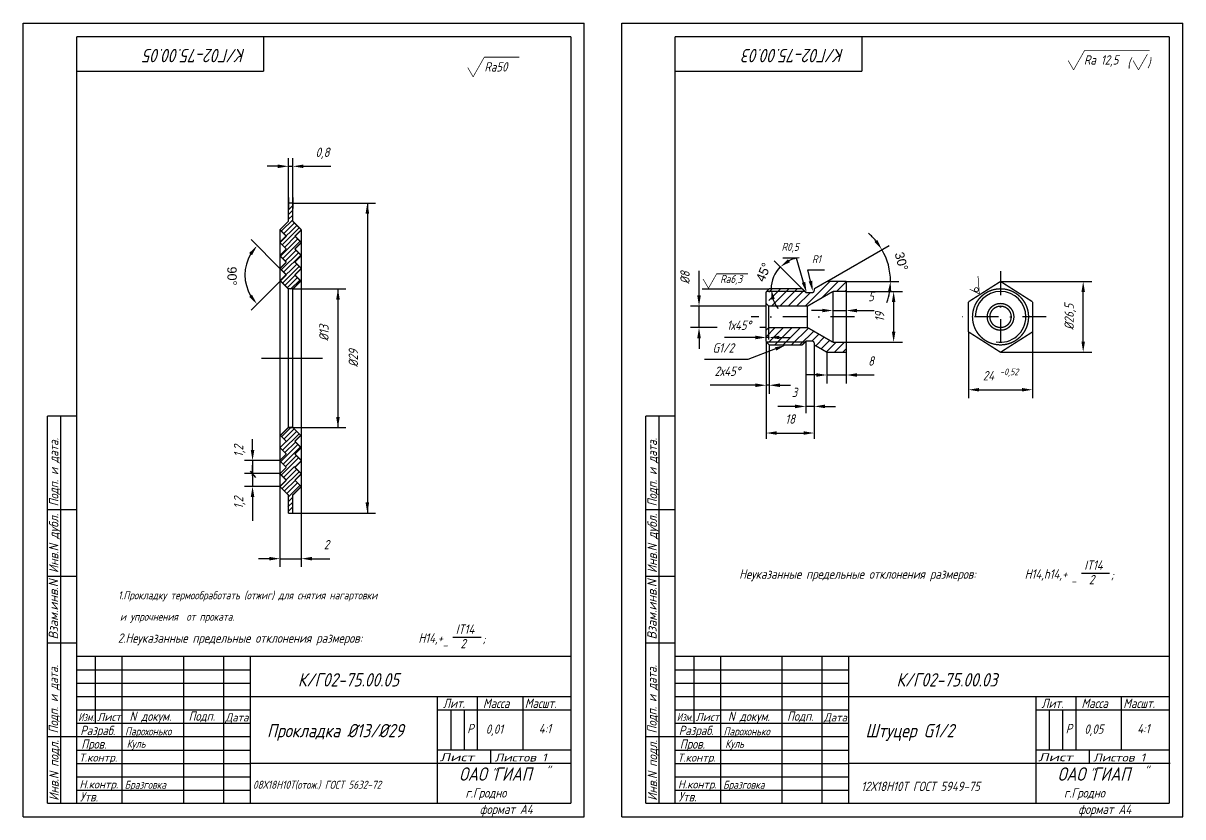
# Model space of a CAD drawing. Extents: x 10 to 1729, y 103 to 523.
# Drawn here: x 1294.6 to 1728.6, y 104.3 to 401.3 of the extents above; entities that cross this region are included whole.
import ezdxf
from ezdxf.enums import TextEntityAlignment as Align

# ---------------------------------------------------------------- set-up
doc = ezdxf.new("R2010")
doc.units = 0
doc.header["$LTSCALE"] = 0.7
doc.header["$MEASUREMENT"] = 0
doc.linetypes.add('DASHDOT', pattern=[25.4, 12.7, -6.35, 0, -6.35])
doc.layers.get('0').update_dxf_attribs({"linetype": 'CONTINUOUS'})
doc.layers.get('DEFPOINTS').update_dxf_attribs({"linetype": 'CONTINUOUS'})
doc.styles.add('ROMANC', font='romanc', dxfattribs={"width": 0.8, "oblique": 15, "height": 3.5})
doc.dimstyles.get("Standard").update_dxf_attribs({"dimtxt": 0.18, "dimasz": 0.18, "dimexe": 0.18, "dimexo": 0.0625, "dimgap": 0.09, "dimtad": 0, "dimtih": 1, "dimtoh": 1, "dimdec": 4, "dimzin": 0, "dimtxsty": 'STANDARD', "dimcen": 0.09, "dimazin": 3, "dimtfac": 1, "dimtdec": 4, "dimtofl": 0, "dimtmove": 0, "dimatfit": 3, "dimtolj": 1, "dimtzin": 0})

# ---------------------------------------------------------------- blocks, each defined once
blk = doc.blocks.new('*D24')
at = {"color": 0}
for p, q in [((1595.42, 304.66), (1618.76, 318.13)), ((1602.65, 304.66), (1622.37, 304.66))]:
    blk.add_line(p, q, dxfattribs=at)
for start, end in [(39.6505, 49.3009), (360, 30), (340.6991, 350.3495)]:
    blk.add_arc((1595.42, 304.66), 23.78, start, end, dxfattribs=at)
for points in [[(1614.27, 320.21), (1613.17, 319.45), (1616.01, 316.54)], [(1618.19, 300.73), (1619.52, 300.61), (1619.19, 304.66)]]:
    blk.add_solid(points, dxfattribs=at)
at = {"layer": 'DEFPOINTS', "color": 0}
for p in [(1618.83, 308.78), (1595.42, 304.66), (1595.42, 304.66), (1602.65, 304.66), (1590.65, 301.91)]:
    blk.add_point(p, dxfattribs=at)
at = {"color": 0, "insert": (1623.28, 312.15), "char_height": 3.5, "attachment_point": 5, "rotation": 285.0613}
blk.add_mtext('\\A1;30%%D', dxfattribs=at)
blk = doc.blocks.new('*D27')
at = {"color": 0}
for p, q in [((1390.69, 309.48), (1379.89, 320.29)), ((1390.69, 304.68), (1379.89, 293.88))]:
    blk.add_line(p, q, dxfattribs=at)
blk.add_arc((1393.09, 307.08), 15.49, 149.8335, 210.1665, dxfattribs=at)
for points in [[(1379.17, 315.28), (1380.22, 314.46), (1382.14, 318.04)], [(1380.22, 299.7), (1379.17, 298.89), (1382.14, 296.13)]]:
    blk.add_solid(points, dxfattribs=at)
at = {"layer": 'DEFPOINTS', "color": 0}
for p in [(1378.13, 311.09), (1390.69, 309.48), (1390.69, 304.68), (1393.09, 307.08), (1393.09, 307.08)]:
    blk.add_point(p, dxfattribs=at)
at = {"color": 0, "insert": (1372.76, 306.66), "char_height": 3.5, "attachment_point": 5, "rotation": 271.1977}
blk.add_mtext('\\A1;90%%D', dxfattribs=at)
blk = doc.blocks.new('*D19')
at = {"color": 0, "linetype": 'BYBLOCK'}
for p, q in [((1597.65, 300.91), (1597.65, 290.59)), ((1602.65, 300.91), (1602.65, 290.59)), ((1593.65, 293.77), (1589.65, 293.77)), ((1597.65, 293.77), (1602.65, 293.77)), ((1606.65, 293.77), (1610.65, 293.77)), ((1610.65, 293.77), (1613.11, 293.77))]:
    blk.add_line(p, q, dxfattribs=at)
for points in [[(1593.65, 294.43), (1593.65, 293.1), (1597.65, 293.77)], [(1606.65, 294.43), (1606.65, 293.1), (1602.65, 293.77)]]:
    blk.add_solid(points, dxfattribs=at)
at = {"layer": 'DEFPOINTS', "color": 0, "linetype": 'BYBLOCK'}
for p in [(1597.65, 300.91), (1602.65, 300.91), (1602.65, 293.77)]:
    blk.add_point(p, dxfattribs=at)
at = {"color": 0, "linetype": 'BYBLOCK', "style": 'ROMANC', "oblique": 15, "width": 0.8}
blk.add_text('5', height=3.5, dxfattribs=at).set_placement((1611.93, 297.27), align=Align.CENTER)
blk = doc.blocks.new('*D20')
at = {"color": 0, "linetype": 'BYBLOCK'}
for p, q in [((1595.42, 278.16), (1595.42, 266.47)), ((1602.65, 278.16), (1602.65, 266.47)), ((1591.42, 269.65), (1587.42, 269.65)), ((1595.42, 269.65), (1602.65, 269.65)), ((1606.65, 269.65), (1610.65, 269.65)), ((1610.65, 269.65), (1613.11, 269.65))]:
    blk.add_line(p, q, dxfattribs=at)
for points in [[(1591.42, 270.31), (1591.42, 268.98), (1595.42, 269.65)], [(1606.65, 270.31), (1606.65, 268.98), (1602.65, 269.65)]]:
    blk.add_solid(points, dxfattribs=at)
at = {"layer": 'DEFPOINTS', "color": 0, "linetype": 'BYBLOCK'}
for p in [(1595.42, 278.16), (1602.65, 278.16), (1602.65, 269.65)]:
    blk.add_point(p, dxfattribs=at)
at = {"color": 0, "linetype": 'BYBLOCK', "style": 'ROMANC', "oblique": 15, "width": 0.8}
blk.add_text('8', height=3.5, dxfattribs=at).set_placement((1611.93, 273.15), align=Align.CENTER)
blk = doc.blocks.new('*X21')
at = {"color": 0}
for p, q in [((1573.86, 300.91), (1574.86, 301.91)), ((1577, 300.91), (1578, 301.91)), ((1580.14, 300.91), (1581.14, 301.91)), ((1583.29, 300.91), (1584.29, 301.91)), ((1586.43, 300.91), (1586.79, 301.27))]:
    blk.add_line(p, q, dxfattribs=at)
blk = doc.blocks.new('*D28')
at = {"color": 0}
blk.add_line((1586.15, 301.91), (1575.69, 312.37), dxfattribs=at)
for start, end in [(95.3621, 115.1811), (135, 180), (199.8189, 219.6379)]:
    blk.add_arc((1586.15, 301.91), 11.62, start, end, dxfattribs=at)
for points in [[(1581.59, 311.88), (1580.82, 312.97), (1577.93, 310.12)], [(1574.56, 297.85), (1575.88, 298.08), (1574.53, 301.91)]]:
    blk.add_solid(points, dxfattribs=at)
at = {"layer": 'DEFPOINTS', "color": 0}
for p in [(1574.93, 304.91), (1573.7, 301.91), (1586.15, 301.91), (1586.15, 301.91), (1587.51, 300.55)]:
    blk.add_point(p, dxfattribs=at)
at = {"color": 0, "insert": (1571.67, 308.12), "char_height": 3.5, "attachment_point": 5, "rotation": 66.7737}
blk.add_mtext('\\A1;45%%D', dxfattribs=at)
blk = doc.blocks.new('*D22')
at = {"color": 0, "linetype": 'BYBLOCK'}
for p, q in [((1660.38, 304.66), (1694.49, 304.66)), ((1691.31, 282.16), (1691.31, 300.66)), ((1660.38, 278.16), (1694.49, 278.16))]:
    blk.add_line(p, q, dxfattribs=at)
for points in [[(1690.65, 300.66), (1691.98, 300.66), (1691.31, 304.66)], [(1690.65, 282.16), (1691.98, 282.16), (1691.31, 278.16)]]:
    blk.add_solid(points, dxfattribs=at)
at = {"layer": 'DEFPOINTS', "color": 0, "linetype": 'BYBLOCK'}
for p in [(1660.38, 304.66), (1691.31, 304.66), (1660.38, 278.16)]:
    blk.add_point(p, dxfattribs=at)
at = {"color": 0, "linetype": 'BYBLOCK', "style": 'ROMANC', "oblique": 15, "width": 0.8}
blk.add_text('%%C26,5', height=3.5, rotation=90, dxfattribs=at).set_placement((1687.81, 291.41), align=Align.CENTER)

msp = doc.modelspace()

# ---------------------------------------------------------------- linework, layer by layer
for p, q in [((1294.60203, 104.30242), (1294.60203, 401.30242)), ((1294.60203, 401.30242), (1504.60203, 401.30242)), ((1504.60203, 104.30242), (1504.60203, 401.30242)), ((1518.59803, 401.30242), (1728.59803, 401.30242)), ((1518.59803, 104.30242), (1518.59803, 401.30242)), ((1728.59803, 104.30242), (1728.59803, 401.30242)), ((1393.891, 336.01), (1393.891, 332.004)), ((1395.491, 336.01), (1395.491, 332.004)), ((1390.691, 324.004), (1393.891, 327.204)), ((1398.691, 324.004), (1396.291, 326.404)), ((1393.091, 321.604), (1390.691, 324.004)), ((1390.691, 319.204), (1393.091, 321.604)), ((1396.291, 321.604), (1398.691, 324.004)), ((1398.691, 319.204), (1396.291, 321.604)), ((1390.691, 319.31363), (1390.691, 319.21)), ((1390.691, 319.31363), (1390.691, 319.21)), ((1398.691, 314.39), (1396.291, 316.79)), ((1584.01, 313.334), (1578.905, 313.334)), ((1586.6594, 304.31678), (1584.01, 313.334)), ((1588.297, 308.947), (1594.524, 308.947)), ((1589.24557, 304.78786), (1588.297, 308.947)), ((1573.758, 301.723), (1548.712, 301.723)), ((1572.652, 282.82059), (1572.652, 299.80155)), ((1587.152, 300.905), (1572.85778, 300.905)), ((1576.18906, 279.39389), (1565.818, 275.468)), ((1587.152, 281.905), (1572.90247, 281.905)), ((1383.751, 275.94), (1406.611, 275.94)), ((1565.818, 275.468), (1549.567, 275.468)), ((1393.885, 249.962), (1395.497, 249.962)), ((1379.603, 233.629), (1381.551, 231.34)), ((1390.691, 232.56637), (1390.691, 232.67)), ((1690.66424, 195.51041), (1701.15551, 195.51041)), ((1455.45724, 171.55641), (1465.94851, 171.55641)), ((1454.60203, 144.30242), (1454.60203, 129.30242)), ((1459.60203, 144.30242), (1459.60203, 129.30242)), ((1678.59803, 144.30242), (1678.59803, 129.30242)), ((1683.59803, 144.30242), (1683.59803, 129.30242)), ((1294.60203, 104.30242), (1504.60203, 104.30242)), ((1294.60203, 104.30242), (1504.60203, 104.30242)), ((1518.59803, 104.30242), (1728.59803, 104.30242)), ((1518.59803, 104.30242), (1728.59803, 104.30242))]:
    msp.add_line(p, q)
at = {"color": 0, "linetype": 'BYBLOCK'}
for p, q in [((1389.891, 347.742), (1385.891, 347.742)), ((1393.891, 327.204), (1393.891, 350.742)), ((1393.891, 347.742), (1395.491, 347.742)), ((1395.491, 327.204), (1395.491, 350.742)), ((1399.491, 347.742), (1403.491, 347.742)), ((1403.491, 347.742), (1409.68288, 347.742)), ((1395.491, 333.961), (1426.403, 333.961)), ((1423.403, 333.961), (1423.403, 217.929)), ((1547.536, 303.405), (1547.536, 308.56919)), ((1395.497, 301.891), (1415.401, 301.891)), ((1412.401, 301.891), (1412.401, 249.962)), ((1547.536, 299.405), (1547.536, 303.405)), ((1572.652, 295.405), (1572.652, 300.66155)), ((1602.652, 300.905), (1623.694, 300.905)), ((1572.652, 295.405), (1544.356, 295.405)), ((1547.536, 287.405), (1547.536, 295.405)), ((1620.373, 296.905), (1620.373, 285.905)), ((1554.271, 287.405), (1544.356, 287.405)), ((1572.652, 287.405), (1570.308, 287.405)), ((1573.652, 282.962), (1573.652, 289.175)), ((1547.536, 283.405), (1547.536, 279.405)), ((1564.652, 283.695), (1557.073, 283.695)), ((1568.652, 283.695), (1564.652, 283.695)), ((1573.652, 283.695), (1572.652, 283.695)), ((1572.652, 282.19359), (1572.652, 245.803)), ((1577.652, 283.695), (1581.652, 283.695)), ((1587.50555, 282.25855), (1587.50555, 255.395)), ((1648.381, 285.78695), (1648.381, 260.944)), ((1672.381, 285.78695), (1672.381, 260.944)), ((1573.808, 280.905), (1573.808, 262.634)), ((1590.652, 280.905), (1590.652, 245.803)), ((1590.652, 280.905), (1590.652, 264.58)), ((1602.652, 281.905), (1623.694, 281.905)), ((1572.652, 274.33159), (1572.652, 262.634)), ((1564.652, 265.814), (1551.76395, 265.814)), ((1568.652, 265.814), (1564.652, 265.814)), ((1573.808, 265.814), (1572.652, 265.814)), ((1577.808, 265.814), (1581.808, 265.814)), ((1652.381, 264.124), (1668.381, 264.124)), ((1579.50555, 257.893), (1577.04701, 257.893)), ((1583.50555, 257.893), (1579.50555, 257.893)), ((1590.652, 257.893), (1587.50555, 257.893)), ((1594.652, 257.893), (1598.652, 257.893)), ((1395.497, 249.962), (1415.401, 249.962)), ((1576.652, 247.923), (1586.652, 247.923)), ((1380.441, 241.624), (1380.441, 245.624)), ((1390.691, 237.624), (1377.441, 237.624)), ((1380.441, 237.624), (1380.441, 232.824)), ((1380.441, 231.876), (1380.441, 235.876)), ((1390.691, 232.824), (1377.441, 232.824)), ((1380.441, 232.824), (1380.441, 228.024)), ((1390.691, 227.876), (1377.441, 227.876)), ((1390.691, 227.876), (1390.691, 197.908)), ((1398.691, 227.876), (1398.691, 197.908)), ((1380.441, 224.515), (1380.441, 218.58914)), ((1380.441, 223.876), (1380.441, 219.876)), ((1380.441, 219.076), (1380.441, 215.076)), ((1395.491, 217.929), (1426.403, 217.929)), ((1395.497, 217.962), (1415.401, 217.962)), ((1386.691, 200.908), (1382.691, 200.908)), ((1390.691, 200.908), (1398.691, 200.908)), ((1402.691, 200.908), (1406.691, 200.908)), ((1406.691, 200.908), (1409.41686, 200.908))]:
    msp.add_line(p, q, dxfattribs=at)
at = {"color": 0}
for p, q in [((1393.891, 331.50718), (1395.491, 333.10718)), ((1393.891, 329.71113), (1395.491, 331.31113)), ((1390.70154, 319.33746), (1397.10154, 325.73746)), ((1391.30549, 323.53351), (1395.491, 327.71903)), ((1392.20351, 322.63549), (1396.13151, 326.56349)), ((1393.891, 327.91508), (1395.491, 329.51508)), ((1391.59956, 318.43944), (1397.99956, 324.83944)), ((1392.49759, 317.54141), (1396.49759, 321.54141)), ((1390.87011, 314.11789), (1397.39561, 320.64339)), ((1391.76814, 313.21986), (1398.29364, 319.74536)), ((1391.30549, 309.09351), (1397.70549, 315.49351)), ((1392.20351, 308.19549), (1398.60351, 314.59549)), ((1392.80746, 312.39154), (1396.80746, 316.39154)), ((1390.70154, 304.89746), (1397.10154, 311.29746)), ((1391.59956, 303.99944), (1397.99956, 310.39944)), ((1392.49759, 303.10141), (1396.49759, 307.10141)), ((1393.39561, 302.20339), (1397.39561, 306.20339)), ((1394.70228, 301.714), (1398.29364, 305.30536)), ((1587.21484, 295.405), (1596.46484, 304.655)), ((1593.40719, 298.45426), (1599.60793, 304.655)), ((1599.00102, 300.905), (1602.652, 304.55598)), ((1573.652, 297.55761), (1576.99939, 300.905)), ((1573.652, 300.70069), (1573.85631, 300.905)), ((1574.64248, 295.405), (1580.14248, 300.905)), ((1577.78557, 295.405), (1583.28557, 300.905)), ((1580.92866, 295.405), (1586.42866, 300.905)), ((1584.07175, 295.405), (1589.07175, 300.405)), ((1602.14411, 300.905), (1602.652, 301.41289)), ((1572.652, 283.98525), (1576.07175, 287.405)), ((1573.71484, 281.905), (1579.21484, 287.405)), ((1575.85793, 280.905), (1582.35793, 287.405)), ((1579.00102, 280.905), (1585.50102, 287.405)), ((1582.14411, 280.905), (1588.45437, 287.21526)), ((1585.2872, 280.905), (1590.44701, 286.0648)), ((1589.89924, 282.37395), (1592.43965, 284.91435)), ((1591.23613, 280.56775), (1594.43228, 283.7639)), ((1593.22877, 279.4173), (1596.42492, 282.61345)), ((1595.22141, 278.26685), (1598.85956, 281.905)), ((1598.25265, 278.155), (1602.00265, 281.905)), ((1601.39574, 278.155), (1602.652, 279.41126)), ((1391.2641, 246.4769), (1395.0312, 250.244)), ((1391.55818, 241.38282), (1397.95818, 247.78282)), ((1392.16213, 245.57887), (1396.16213, 249.57887)), ((1393.06015, 244.68085), (1397.06015, 248.68085)), ((1390.95423, 237.18677), (1397.35423, 243.58677)), ((1392.4562, 240.4848), (1396.4562, 244.4848)), ((1391.85225, 236.28875), (1398.25225, 242.68875)), ((1392.75028, 235.39072), (1396.75028, 239.39072)), ((1391.2641, 232.2499), (1397.6891, 238.6749)), ((1392.16213, 231.35187), (1396.16213, 235.35187)), ((1393.06015, 230.45385), (1397.06015, 234.45385)), ((1391.55818, 227.15582), (1397.95818, 233.55582)), ((1392.4562, 226.2578), (1396.4562, 230.2578)), ((1393.28073, 225.28627), (1397.35423, 229.35977)), ((1393.891, 224.10049), (1398.25225, 228.46175)), ((1393.64831, 220.26569), (1395.491, 222.10839)), ((1393.891, 222.30444), (1395.491, 223.90444)), ((1393.891, 218.71234), (1395.491, 220.31234))]:
    msp.add_line(p, q, dxfattribs=at)
at = {"linetype": 'DASHDOT'}
for p, q in [((1660.381, 308.461), (1660.381, 272.928)), ((1605.684, 291.405), (1567.08562, 291.405)), ((1677.468, 291.405), (1642.226, 291.405))]:
    msp.add_line(p, q, dxfattribs=at)
at = {"linetype": 'CONTINUOUS'}
for p, q in [((1314.60203, 159.30242), (1379.60203, 159.30242)), ((1538.59803, 159.30242), (1603.59803, 159.30242)), ((1314.60203, 154.30242), (1379.60203, 154.30242)), ((1538.59803, 154.30242), (1603.59803, 154.30242)), ((1314.60203, 149.30242), (1379.60203, 149.30242)), ((1538.59803, 149.30242), (1603.59803, 149.30242)), ((1314.60203, 134.30242), (1379.60203, 134.30242)), ((1538.59803, 134.30242), (1603.59803, 134.30242)), ((1314.60203, 129.30242), (1379.60203, 129.30242)), ((1538.59803, 129.30242), (1603.59803, 129.30242)), ((1314.60203, 124.30242), (1379.60203, 124.30242)), ((1538.59803, 124.30242), (1603.59803, 124.30242)), ((1314.60203, 119.30242), (1379.60203, 119.30242)), ((1538.59803, 119.30242), (1603.59803, 119.30242)), ((1314.60203, 114.30242), (1379.60203, 114.30242)), ((1538.59803, 114.30242), (1603.59803, 114.30242))]:
    msp.add_line(p, q, dxfattribs=at)
for points, const_width in [([(1314.60203, 109.30242), (1314.60203, 396.30242)], 0.5), ([(1314.60203, 396.30242), (1499.60203, 396.30242)], 0.5), ([(1384.58298, 383.30242), (1384.58298, 396.30242)], 0.5), ([(1499.60203, 109.30242), (1499.60203, 396.30242)], 0.5), ([(1538.59803, 396.30242), (1723.59803, 396.30242)], 0.5), ([(1538.59803, 109.30242), (1538.59803, 396.30242)], 0.5), ([(1608.57898, 383.30242), (1608.57898, 396.30242)], 0.5), ([(1723.59803, 109.30242), (1723.59803, 396.30242)], 0.5), ([(1687.71873, 383.83143), (1691.88428, 391.171)], 0.25), ([(1691.88428, 391.171), (1716.245, 391.171)], 0.3), ([(1462.99673, 381.23043), (1467.16228, 388.57)], 0.25), ([(1467.16228, 388.57), (1480.31288, 388.57)], 0.3), ([(1685.6851, 387.33143), (1687.71873, 383.83143)], 0.25), ([(1709.9821, 387.33143), (1712.01573, 383.83143)], 0.25), ([(1712.01573, 383.83143), (1715.35495, 389.71503)], 0.25), ([(1314.58298, 383.30242), (1384.58298, 383.30242)], 0.5), ([(1460.9631, 384.73043), (1462.99673, 381.23043)], 0.25), ([(1538.57898, 383.30242), (1608.57898, 383.30242)], 0.5), ([(1393.891, 333.961), (1395.491, 333.961)], 0.5), ([(1393.891, 327.204), (1393.891, 333.961)], 0.5), ([(1395.491, 327.204), (1395.491, 333.961)], 0.5), ([(1390.691, 324.004), (1393.891, 327.204)], 0.5), ([(1398.69526, 323.99974), (1395.491, 327.204)], 0.5), ([(1393.091, 321.604), (1390.691, 324.004)], 0.5), ([(1390.691, 319.204), (1393.091, 321.604)], 0.5), ([(1390.69525, 324.00825), (1390.73786, 275.94)], 0.5), ([(1396.291, 321.604), (1398.691, 324.004)], 0.5), ([(1398.691, 319.204), (1396.291, 321.604)], 0.5), ([(1398.69526, 323.99974), (1398.73787, 275.94)], 0.5), ([(1393.091, 316.79), (1390.691, 319.19)], 0.5), ([(1390.691, 314.39), (1393.091, 316.79)], 0.5), ([(1396.291, 316.79), (1398.691, 319.19)], 0.5), ([(1398.691, 314.39), (1396.291, 316.79)], 0.5), ([(1393.091, 311.897), (1390.691, 314.297)], 0.5), ([(1396.291, 311.897), (1398.691, 314.297)], 0.5), ([(1390.691, 309.497), (1393.091, 311.897)], 0.5), ([(1393.091, 307.083), (1390.691, 309.483)], 0.5), ([(1398.691, 309.497), (1396.291, 311.897)], 0.5), ([(1396.291, 307.083), (1398.691, 309.483)], 0.5), ([(1390.691, 304.683), (1393.091, 307.083)], 0.5), ([(1393.891, 301.841), (1390.691, 305.041)], 0.5), ([(1395.491, 301.841), (1398.691, 305.041)], 0.5), ([(1398.691, 304.683), (1396.291, 307.083)], 0.5), ([(1549.0431, 305.60543), (1551.07673, 302.10543)], 0.25), ([(1551.07673, 302.10543), (1554.15089, 307.522)], 0.25), ([(1553.95928, 307.522), (1565.818, 307.522)], 0.3), ([(1590.652, 301.905), (1595.41514, 304.655)], 0.5), ([(1602.652, 278.155), (1602.652, 304.655)], 0.5), ([(1648.381, 297.02305), (1660.381, 304.655)], 0.5), ([(1652.43559, 300.00096), (1651.95206, 306.7488)], 0.25), ([(1672.381, 297.02305), (1660.381, 304.655)], 0.5), ([(1393.891, 301.971), (1393.891, 275.94)], 0.5), ([(1393.891, 301.971), (1395.491, 301.971)], 0.5), ([(1395.491, 301.971), (1395.491, 275.94)], 0.5), ([(1573.68791, 301.88712), (1572.652, 300.66155)], 0.5), ([(1572.652, 282.19359), (1572.652, 300.66155)], 0.5), ([(1586.152, 301.905), (1573.698, 301.905)], 0.5), ([(1587.50555, 300.55145), (1586.152, 301.905)], 0.5), ([(1597.652, 300.905), (1588.12572, 295.405)], 0.5), ([(1590.652, 301.405), (1590.652, 301.905)], 0.5), ([(1597.652, 281.905), (1597.652, 300.905)], 0.5), ([(1648.80251, 301.786), (1652.43559, 300.00096)], 0.25), ([(1573.652, 295.405), (1572.652, 296.405)], 0.5), ([(1573.652, 295.405), (1573.652, 287.405)], 0.5), ([(1588.12572, 287.405), (1588.12572, 295.405)], 0.5), ([(1648.381, 297.02305), (1648.381, 285.78695)], 0.5), ([(1672.381, 297.02305), (1672.381, 285.78695)], 0.5), ([(1573.652, 287.405), (1572.652, 286.405)], 0.5), ([(1597.652, 281.905), (1588.12572, 287.405)], 0.5), ([(1573.67926, 281.00999), (1572.652, 282.19359)], 0.5), ([(1587.50555, 282.25855), (1586.152, 280.905)], 0.5), ([(1660.381, 278.155), (1648.381, 285.78695)], 0.5), ([(1672.381, 285.78695), (1660.381, 278.155)], 0.5), ([(1586.152, 280.905), (1573.641, 280.905)], 0.5), ([(1590.652, 280.905), (1590.652, 281.405)], 0.5), ([(1590.652, 280.905), (1595.41514, 278.155)], 0.5), ([(1390.69519, 275.94), (1390.73784, 227.82916)], 0.5), ([(1393.891, 275.94), (1393.891, 250.007)], 0.5), ([(1395.491, 275.94), (1395.491, 250.007)], 0.5), ([(1398.69519, 275.94), (1398.73776, 227.92276)], 0.5), ([(1303.60203, 109.30242), (1303.60203, 254.30242)], 0.5), ([(1303.60203, 254.30242), (1314.60203, 254.30242)], 0.5), ([(1308.60203, 109.30242), (1308.60203, 254.30242)], 0.5), ([(1527.59803, 109.30242), (1527.59803, 254.30242)], 0.5), ([(1527.59803, 254.30242), (1538.59803, 254.30242)], 0.5), ([(1532.59803, 109.30242), (1532.59803, 254.30242)], 0.5), ([(1393.891, 250.013), (1390.691, 246.813)], 0.5), ([(1390.691, 247.22), (1393.091, 244.82)], 0.5), ([(1393.891, 250.007), (1395.491, 250.007)], 0.5), ([(1395.491, 250.013), (1398.691, 246.813)], 0.5), ([(1398.691, 247.22), (1396.291, 244.82)], 0.5), ([(1393.091, 244.82), (1390.691, 242.42)], 0.5), ([(1396.291, 244.82), (1398.691, 242.42)], 0.5), ([(1390.691, 242.473), (1393.091, 240.073)], 0.5), ([(1393.091, 240.073), (1390.691, 237.673)], 0.5), ([(1398.691, 242.473), (1396.291, 240.073)], 0.5), ([(1396.291, 240.073), (1398.691, 237.673)], 0.5), ([(1390.691, 237.499), (1393.091, 235.099)], 0.5), ([(1393.091, 235.099), (1390.691, 232.699)], 0.5), ([(1398.691, 237.499), (1396.291, 235.099)], 0.5), ([(1396.291, 235.099), (1398.691, 232.699)], 0.5), ([(1390.691, 232.676), (1393.091, 230.276)], 0.5), ([(1393.091, 230.276), (1390.691, 227.876)], 0.5), ([(1398.691, 232.676), (1396.291, 230.276)], 0.5), ([(1396.291, 230.276), (1398.691, 227.876)], 0.5), ([(1390.691, 227.876), (1393.891, 224.676)], 0.5), ([(1398.73776, 227.92276), (1395.491, 224.676)], 0.5), ([(1393.891, 224.967), (1393.891, 217.929)], 0.5), ([(1395.491, 224.967), (1395.491, 217.929)], 0.5), ([(1303.60203, 219.30242), (1314.60203, 219.30242)], 0.5), ([(1393.891, 217.929), (1395.491, 217.929)], 0.5), ([(1527.59803, 219.30242), (1538.59803, 219.30242)], 0.5), ([(1303.60203, 194.30242), (1314.60203, 194.30242)], 0.5), ([(1527.59803, 194.30242), (1538.59803, 194.30242)], 0.5), ([(1303.60203, 169.30242), (1314.60203, 169.30242)], 0.5), ([(1527.59803, 169.30242), (1538.59803, 169.30242)], 0.5), ([(1314.60203, 164.30242), (1314.60203, 109.30242)], 0.5), ([(1321.60203, 164.30242), (1321.60203, 139.30242)], 0.5), ([(1331.60203, 164.30242), (1331.60203, 109.30242)], 0.5), ([(1354.60203, 164.30242), (1354.60203, 109.30242)], 0.5), ([(1369.60203, 164.30242), (1369.60203, 109.30242)], 0.5), ([(1379.60203, 164.30242), (1379.60203, 109.30242)], 0.5), ([(1538.59803, 164.30242), (1538.59803, 109.30242)], 0.5), ([(1545.59803, 164.30242), (1545.59803, 139.30242)], 0.5), ([(1555.59803, 164.30242), (1555.59803, 109.30242)], 0.5), ([(1578.59803, 164.30242), (1578.59803, 109.30242)], 0.5), ([(1593.59803, 164.30242), (1593.59803, 109.30242)], 0.5), ([(1603.59803, 164.30242), (1603.59803, 109.30242)], 0.5), ([(1449.60203, 149.30242), (1449.60203, 109.30242)], 0.5), ([(1464.60203, 149.30242), (1464.60203, 129.30242)], 0.5), ([(1481.60203, 149.30242), (1481.60203, 129.30242)], 0.5), ([(1673.59803, 149.30242), (1673.59803, 109.30242)], 0.5), ([(1688.59803, 149.30242), (1688.59803, 129.30242)], 0.5), ([(1705.59803, 149.30242), (1705.59803, 129.30242)], 0.5), ([(1303.60203, 134.30242), (1314.60203, 134.30242)], 0.5), ([(1527.59803, 134.30242), (1538.59803, 134.30242)], 0.5), ([(1469.60203, 129.30242), (1469.60203, 124.30242)], 0.5), ([(1693.59803, 129.30242), (1693.59803, 124.30242)], 0.5), ([(1379.60203, 124.30242), (1499.60203, 124.30242)], 0.5), ([(1379.60203, 124.30242), (1499.879, 124.30242)], 0.5), ([(1603.59803, 124.30242), (1723.59803, 124.30242)], 0.5), ([(1603.59803, 124.30242), (1723.875, 124.30242)], 0.5), ([(1303.60203, 109.30242), (1499.60203, 109.30242)], 0.5), ([(1303.60203, 109.30242), (1499.60203, 109.30242)], 0.5), ([(1314.60203, 109.30242), (1499.60203, 109.30242)], 0.5), ([(1527.59803, 109.30242), (1723.59803, 109.30242)], 0.5), ([(1527.59803, 109.30242), (1723.59803, 109.30242)], 0.5), ([(1538.59803, 109.30242), (1723.59803, 109.30242)], 0.5)]:
    msp.add_lwpolyline(points, dxfattribs=dict(const_width=const_width))
at = {"linetype": 'CONTINUOUS', "const_width": 0.5}
for points in [[(1602.652, 304.655), (1595.41514, 304.655)], [(1589.652, 300.405), (1587.85911, 300.405)], [(1602.652, 300.905), (1597.652, 300.905)], [(1588.12572, 295.405), (1573.652, 295.405)], [(1588.12572, 287.405), (1573.652, 287.405)], [(1589.652, 282.405), (1587.85911, 282.405)], [(1602.652, 281.905), (1597.652, 281.905)], [(1602.652, 278.155), (1595.41514, 278.155)], [(1314.60203, 164.30242), (1499.60203, 164.30242)], [(1538.59803, 164.30242), (1723.59803, 164.30242)], [(1379.60203, 149.30242), (1499.60203, 149.30242)], [(1603.59803, 149.30242), (1723.59803, 149.30242)], [(1314.60203, 144.30242), (1379.60203, 144.30242)], [(1449.60203, 144.30242), (1499.60203, 144.30242)], [(1538.59803, 144.30242), (1603.59803, 144.30242)], [(1673.59803, 144.30242), (1723.59803, 144.30242)], [(1314.60203, 139.30242), (1379.60203, 139.30242)], [(1538.59803, 139.30242), (1603.59803, 139.30242)], [(1449.60203, 129.30242), (1499.60203, 129.30242)], [(1673.59803, 129.30242), (1723.59803, 129.30242)]]:
    msp.add_lwpolyline(points, dxfattribs=at)
for points, const_width in [([(1587.50555, 300.55145, 0.198912367), (1587.85911, 300.405, 0.198912367)], 0.5), ([(1589.652, 300.405, 0.414213562), (1590.652, 301.405, 0.414213562)], 0.5), ([(1649.881, 291.405, -1), (1670.881, 291.405, -1)], 0.5), ([(1650.84437, 301.03886, -0.983335192), (1651.83931, 302.13267, -0.983335192)], 0.3), ([(1650.83817, 301.04457, 0.983335192), (1651.84602, 302.12649, 0.983335192)], 0.3), ([(1655.381, 291.405, -1), (1665.381, 291.405, -1)], 0.5), ([(1656.381, 291.405, -1), (1664.381, 291.405, -1)], 0.5), ([(1649.881, 291.405, 1), (1670.881, 291.405, 1)], 0.5), ([(1655.381, 291.405, 1), (1665.381, 291.405, 1)], 0.5), ([(1656.381, 291.405, 1), (1664.381, 291.405, 1)], 0.5), ([(1587.85911, 282.405, 0.198912367), (1587.50555, 282.25855, 0.198912367)], 0.5), ([(1590.652, 281.405, 0.414213562), (1589.652, 282.405, 0.414213562)], 0.5)]:
    msp.add_lwpolyline(points, format="xyb", dxfattribs=dict(const_width=const_width))
for start, end in [(0, 180), (260.4005634, 0)]:
    msp.add_arc((1660.381, 291.405), 9.5, start, end)
at = {"color": 0, "linetype": 'BYBLOCK'}
for points in [[(1389.891, 348.40867), (1389.891, 347.07533), (1393.891, 347.742)], [(1399.491, 348.40867), (1399.491, 347.07533), (1395.491, 347.742)], [(1422.73633, 330.058), (1424.06967, 330.058), (1423.403, 334.058)], [(1411.73433, 297.891), (1413.06767, 297.891), (1412.401, 301.891)], [(1619.70633, 296.905), (1621.03967, 296.905), (1620.373, 300.905)], [(1546.86933, 299.405), (1548.20267, 299.405), (1547.536, 295.405)], [(1546.86933, 283.405), (1548.20267, 283.405), (1547.536, 287.405)], [(1568.652, 284.36167), (1568.652, 283.02833), (1572.652, 283.695)], [(1577.652, 284.36167), (1577.652, 283.02833), (1573.652, 283.695)], [(1619.70633, 285.905), (1621.03967, 285.905), (1620.373, 281.905)], [(1568.652, 266.48067), (1568.652, 265.14733), (1572.652, 265.814)], [(1577.808, 266.48067), (1577.808, 265.14733), (1573.808, 265.814)], [(1652.381, 264.79067), (1652.381, 263.45733), (1648.381, 264.124)], [(1668.381, 264.79067), (1668.381, 263.45733), (1672.381, 264.124)], [(1583.50555, 258.55967), (1583.50555, 257.22633), (1587.50555, 257.893)], [(1594.652, 258.55967), (1594.652, 257.22633), (1590.652, 257.893)], [(1411.73433, 253.962), (1413.06767, 253.962), (1412.401, 249.962)], [(1576.652, 248.58967), (1576.652, 247.25633), (1572.652, 247.923)], [(1586.652, 248.58967), (1586.652, 247.25633), (1590.652, 247.923)], [(1379.77433, 241.624), (1381.10767, 241.624), (1380.441, 237.624)], [(1379.77433, 224.024), (1381.10767, 224.024), (1380.441, 228.024)], [(1422.73633, 221.929), (1424.06967, 221.929), (1423.403, 217.929)], [(1386.691, 201.57467), (1386.691, 200.24133), (1390.691, 200.908)], [(1402.691, 201.57467), (1402.691, 200.24133), (1398.691, 200.908)]]:
    msp.add_solid(points, dxfattribs=at)
for points in [[(1587.29903, 304.50471), (1586.01977, 304.12884), (1587.787, 300.479)], [(1589.89554, 304.9361), (1588.59559, 304.63962), (1590.135, 300.888)], [(1575.95304, 280.01738), (1576.42508, 278.7704), (1579.93, 280.81)]]:
    msp.add_solid(points)
at = {"layer": 'DEFPOINTS', "color": 0, "linetype": 'BYBLOCK'}
for p in [(1395.491, 347.742), (1393.891, 336.01), (1395.491, 336.01), (1395.491, 336.01), (1395.497, 316.01), (1572.77498, 299.94705), (1572.77498, 299.94705), (1573.698, 301.905), (1586.152, 301.905), (1586.152, 301.905), (1587.50555, 300.55145), (1613.074, 300.905), (1547.536, 295.405), (1569.803, 295.405), (1572.652, 295.405), (1573.652, 295.405), (1569.803, 287.405), (1572.652, 283.695), (1572.652, 282.19359), (1572.75229, 282.70504), (1572.75229, 282.70504), (1587.50555, 282.25855), (1648.381, 285.78695), (1672.381, 285.78695), (1590.652, 280.905), (1590.652, 280.905), (1613.074, 281.905), (1620.373, 281.905), (1572.652, 274.33159), (1573.808, 273.154), (1572.652, 265.814), (1672.381, 264.124), (1587.50555, 257.893), (1590.652, 257.79), (1423.403, 239.94), (1390.691, 232.676), (1380.441, 227.876), (1390.691, 227.876), (1390.691, 227.876), (1380.441, 223.076), (1390.691, 223.076), (1390.691, 223.076), (1398.691, 223.076), (1398.691, 200.908)]:
    msp.add_point(p, dxfattribs=at)

# ---------------------------------------------------------------- block references
msp.add_blockref('*X21', (0, 0))

# ---------------------------------------------------------------- texts
at = {"style": 'ROMANC', "oblique": 15, "width": 0.8}
for s, height, rotation, p in [('К/Г02-75.00.05', 5, 180, (1377.81199, 391.67723)), ('К/Г02-75.00.03', 5, 180, (1601.80799, 391.67723)), ('Подп. и дата.', 3.5, 90, (1307.78036, 220.4894)), ('Подп. и дата.', 3.5, 90, (1531.77636, 220.4894)), ('Подп. и дата.', 3.5, 90, (1307.68226, 135.52922)), ('Подп. и дата.', 3.5, 90, (1531.67826, 135.52922))]:
    msp.add_text(s, height=height, rotation=rotation, dxfattribs=at).set_placement(p)
at = {"color": 0, "linetype": 'BYBLOCK', "style": 'ROMANC', "oblique": 15, "width": 0.8}
for s, height, p in [('Ra50', 3.5, (1471.50359, 383.207)), ('Ra 12,5', 3.5, (1698.03459, 385.808)), ('0,8', 3.5, (1406.63694, 351.242)), ('R0,5', 3, (1581.652, 316.098)), ('R1', 3, (1591.467, 311.483)), ('Ra6,3', 3, (1559.58359, 304.082)), ('1х45%%D', 3.5, (1562.45131, 286.516)), ('G1/2', 3.5, (1556.59059, 278.014)), ('2х45%%D', 3.5, (1558.15797, 269.314)), ('24', 3.5, (1655.855, 267.624)), ('-0,52', 2.5, (1663.62828, 269.568)), ('3', 3.5, (1583.26128, 261.393)), ('18', 3.5, (1581.652, 251.423)), ('2', 3.5, (1408.10393, 204.408))]:
    msp.add_text(s, height=height, dxfattribs=at).set_placement(p, align=Align.CENTER)
at = {"style": 'ROMANC', "oblique": 15, "width": 0.8}
for s, height, p in [('(', 3.5, (1707.83059, 384.65921)), (')', 3.5, (1715.32495, 384.79308)), ('IT14', 3.5, (1691.71337, 196.73357)), ('Неуказанные предельные отклонения размеров:', 3.5, (1562.55708, 193.38102)), ('H14,h14,+', 3.5, (1669.43937, 193.43044)), ('-', 3.5, (1686.60731, 190.79099)), ('2', 3.5, (1693.46191, 191.31674)), (';', 3.5, (1701.68007, 193.0641)), ('1.Прокладку термообработать (отжиг) для снятия нагартовки', 3, (1330.10377, 185.69757)), ('и упрочнения  от проката.', 3, (1330.83177, 177.69857)), ('IT14', 3.5, (1456.50637, 172.77957)), ('2.Неуказанные предельные отклонения размеров:', 3.5, (1330.02908, 169.42702)), ('H14,+', 3.5, (1442.55837, 169.47644)), ('2', 3.5, (1458.25491, 167.36274)), (';', 3.5, (1466.47307, 169.1101)), ('-', 3.5, (1451.40031, 166.83699)), ('К/Г02-75.00.05', 5, (1397.41169, 153.06317)), ('К/Г02-75.00.03', 5, (1621.40769, 153.06317)), ('Лит.', 3.5, (1451.70155, 145.02088)), ('Масса', 3.5, (1466.67286, 145.02088)), ('Масшт.', 3.5, (1482.32469, 145.02088)), ('Лит.', 3.5, (1675.69755, 145.02088)), ('Масса', 3.5, (1690.66886, 145.02088)), ('Масшт.', 3.5, (1706.32069, 145.02088)), ('N докум.', 3.5, (1334.38299, 140.18012)), ('Подп.', 3.5, (1356.49382, 140.24158)), ('N докум.', 3.5, (1558.37899, 140.18012)), ('Подп.', 3.5, (1580.48982, 140.24158)), ('Прокладка %%C13/%%C29', 5, (1385.84971, 134.05643)), ('Р', 3.5, (1460.76615, 135.56181)), ('4:1', 3.5, (1487.55499, 135.56181)), ('Штуцер G1/2', 5, (1609.84571, 134.05643)), ('Р', 3.5, (1684.76215, 135.56181)), ('4:1', 3.5, (1711.55099, 135.56181)), ('Разраб.', 3.5, (1315.97158, 134.87035)), ('Парохонько', 3, (1332.72776, 134.7784)), ('0,01', 3.5, (1467.73645, 135.36181)), ('Разраб.', 3.5, (1539.96758, 134.87035)), ('Парохонько', 3, (1556.72376, 134.7784)), ('0,05', 3.5, (1691.73245, 135.36181)), ('Пров.', 3.5, (1316.34228, 129.80754)), ('Куль', 3, (1333.35038, 130.16409)), ('Пров.', 3.5, (1540.33828, 129.80754)), ('Куль', 3, (1557.34638, 130.16409)), ('ОАО ГИАП', 5, (1457.76694, 117.81329)), ('"', 3.5, (1469.7925, 118.45544)), ('"', 3.5, (1490.09189, 119.32982)), ('ОАО ГИАП', 5, (1681.76294, 117.81329)), ('"', 3.5, (1693.7885, 118.45544)), ('"', 3.5, (1714.08789, 119.32982)), ('Бразговка', 3, (1332.55747, 114.80799)), ('08Х18Н10Т(отож.) ГОСТ 5632-72', 3, (1380.61777, 114.80157)), ('Бразговка', 3, (1556.55347, 114.80799)), ('12Х18Н10Т ГОСТ 5949-75', 3.5, (1608.2265, 113.93942)), ('Утв.', 3.5, (1315.84801, 110.05023)), ('г.Гродно', 3.5, (1460.13622, 111.49946)), ('Утв.', 3.5, (1539.84401, 110.05023)), ('г.Гродно', 3.5, (1684.13222, 111.49946)), ('формат А4', 3.5, (1465.46967, 105.35988)), ('формат А4', 3.5, (1689.46567, 105.35988))]:
    msp.add_text(s, height=height, dxfattribs=at).set_placement(p)
at = {"color": 0, "linetype": 'BYBLOCK', "style": 'ROMANC', "oblique": 15, "width": 0.8}
for s, p in [('%%C8', (1544.036, 306.03709)), ('19', (1616.873, 291.405)), ('%%C13', (1408.901, 285.359)), ('%%C29', (1419.903, 275.94)), ('1,2', (1376.941, 241.19007)), ('1,2', (1376.941, 221.81107))]:
    msp.add_text(s, height=3.5, rotation=90, dxfattribs=at).set_placement(p, align=Align.CENTER)
at = {"style": 'ROMANC', "oblique": 15}
for s, width, p, p2 in [('Инв.N дубл.', 0.696626, (1307.78036, 195.54148), (1307.78036, 217.71741)), ('Инв.N дубл.', 0.696626, (1531.77636, 195.54148), (1531.77636, 217.71741)), ('Взам.инв.N', 0.776513, (1307.68226, 170.64694), (1307.68226, 193.0364)), ('Взам.инв.N', 0.776513, (1531.67826, 170.64694), (1531.67826, 193.0364)), ('Инв.N подл.', 0.704992, (1307.85739, 110.31816), (1307.85739, 132.99541)), ('Инв.N подл.', 0.704992, (1531.85339, 110.31816), (1531.85339, 132.99541))]:
    msp.add_text(s, height=3.5, rotation=90, dxfattribs=dict(at, width=width)).set_placement(p, p2, align=Align.FIT)
for s, width, p, p2 in [('Изм.', 0.642754, (1315.2003, 140.15062), (1321.16873, 140.15062)), ('Лист', 0.693042, (1322.26701, 140.15608), (1331.17755, 140.15608)), ('Дата', 0.651393, (1370.25907, 140.00151), (1378.91329, 140.00151)), ('Изм.', 0.642754, (1539.1963, 140.15062), (1545.16473, 140.15062)), ('Лист', 0.693042, (1546.26301, 140.15608), (1555.17355, 140.15608)), ('Дата', 0.651393, (1594.25507, 140.00151), (1602.90929, 140.00151)), ('Т.контр.', 0.698235, (1315.52247, 124.96513), (1329.78641, 124.96513)), ('Лист', 1.011317, (1450.47903, 125.10328), (1463.48168, 125.10328)), ('Листов 1', 0.875179, (1471.0488, 124.99678), (1490.55278, 124.99678)), ('Т.контр.', 0.698235, (1539.51847, 124.96513), (1553.78241, 124.96513)), ('Лист', 1.011317, (1674.47503, 125.10328), (1687.47768, 125.10328)), ('Листов 1', 0.875179, (1695.0448, 124.99678), (1714.54878, 124.99678)), ('Н.контр.', 0.686802, (1315.65098, 114.94858), (1330.17193, 114.94858)), ('Н.контр.', 0.686802, (1539.64698, 114.94858), (1554.16793, 114.94858))]:
    msp.add_text(s, height=3, dxfattribs=dict(at, width=width)).set_placement(p, p2, align=Align.FIT)

# ---------------------------------------------------------------- dimensions: what is measured, and where the dimension line sits
for base, line1, line2, text, picture, middle in [((1618.83041, 308.78374), ((1590.652, 301.905), (1595.41514, 304.655)), ((1602.652, 304.655), (1595.41514, 304.655)), '30%%D', '*D24', (1623.275, 312.152)), ((1378.12528, 311.09305), ((1390.691, 304.683), (1393.091, 307.083)), ((1393.091, 307.083), (1390.691, 309.483)), '90%%D', '*D27', (1372.763, 306.658)), ((1574.92631, 304.91292), ((1586.152, 301.905), (1573.698, 301.905)), ((1587.50555, 300.55145), (1586.152, 301.905)), '45%%D', '*D28', (1571.672, 308.119))]:
    dim = msp.add_angular_dim_2l(base=base, line1=line1, line2=line2, text=text, dimstyle='STANDARD', override={"dimtxt": 3.5, "dimasz": 4, "dimexe": 3.18, "dimexo": 0, "dimgap": 0.1, "dimtad": 1, "dimtih": 0, "dimtoh": 0, "dimdec": 3, "dimcen": 0, "dimtfac": 0.857143, "dimtdec": 3, "dimtofl": 1, "dimtmove": 2})
    dim.commit()
    dim.dimension.update_dxf_attribs({"geometry": picture, "text_midpoint": middle, "dimtype": 162})
dim = msp.add_linear_dim(base=(1691.313, 304.655), p1=(1660.381, 278.155), p2=(1660.381, 304.655), angle=90, text='%%C26,5', dimstyle='Standard')
dim.commit()
dim.dimension.update_dxf_attribs({"geometry": '*D22', "text_midpoint": (1687.813, 291.405)})
for base, p1, p2, text, picture, middle in [((1602.652, 293.766), (1597.652, 300.905), (1602.652, 300.905), '5', '*D19', (1611.93159, 297.266)), ((1602.652, 269.647), (1595.41514, 278.155), (1602.652, 278.155), '8', '*D20', (1611.93127, 273.147))]:
    dim = msp.add_linear_dim(base=base, p1=p1, p2=p2, text=text, dimstyle='Standard')
    dim.commit()
    dim.dimension.update_dxf_attribs({"geometry": picture, "text_midpoint": middle})

doc.saveas('drawing.dxf')
